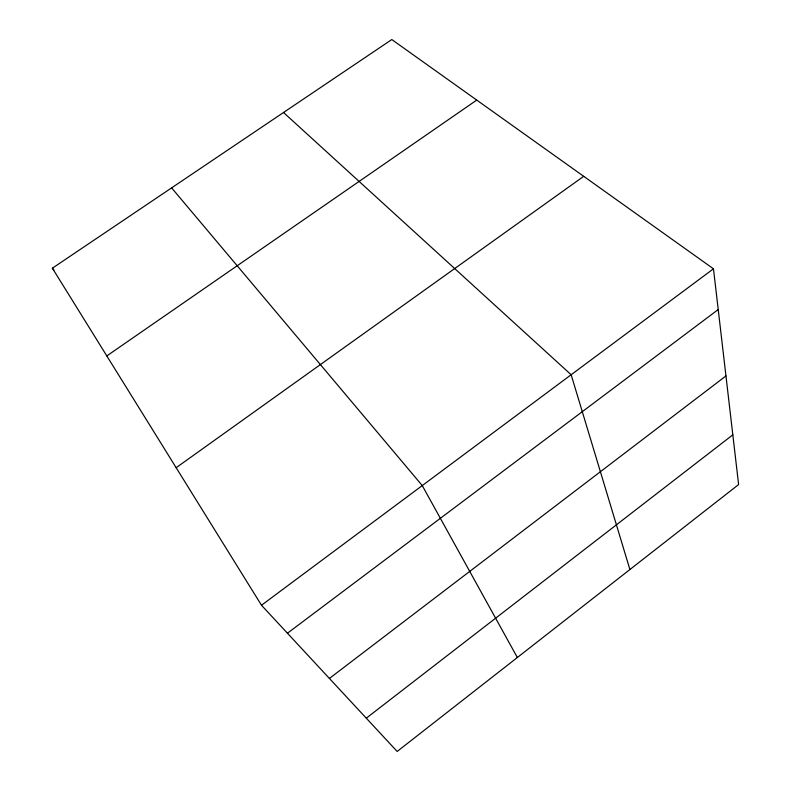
<?xml version="1.0" encoding="UTF-8"?>
<svg xmlns="http://www.w3.org/2000/svg" width="791" height="791" viewBox="0 0 791 791"><rect width="100%" height="100%" fill="white"/><g stroke="black" fill="none" stroke-linecap="round" stroke-linejoin="round"><path stroke-width="1.19" d="M366.292 718.179L732.822 434.832M329.412 678.441L725.96 375.933M287.44 633.215L718.218 309.548M261.485 605.244L713.472 268.811L391.812 39.55L52.384 268.189L261.485 605.244L397.171 751.45L738.616 484.557L713.472 268.811M176.156 467.708L583.709 176.324M106.815 355.93L476.736 100.081M283.514 112.5L571.151 374.746L629.903 569.53M171.617 187.872L422.256 485.575L517.354 657.509M52.384 268.189L53.946 270.107"/></g></svg>
